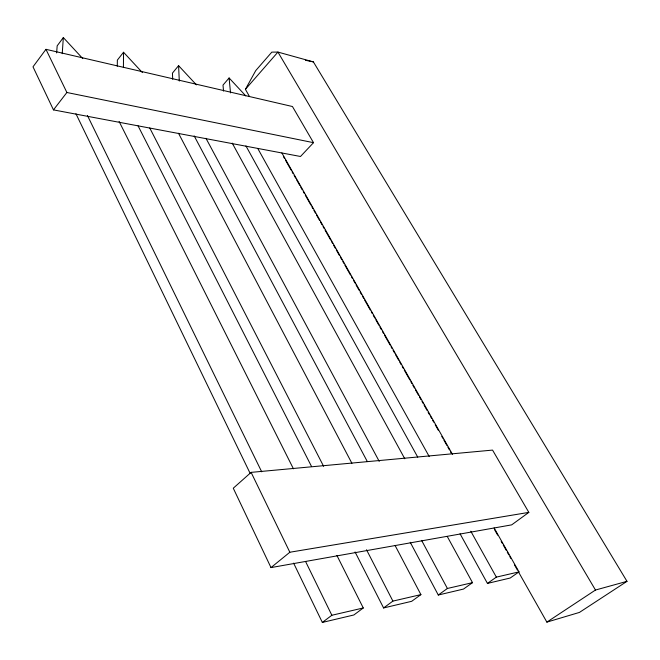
<?xml version="1.0" encoding="UTF-8"?>
<svg xmlns="http://www.w3.org/2000/svg" width="660" height="660" viewBox="0 0 660 660"><rect width="100%" height="100%" fill="white"/><g stroke="black" fill="none" stroke-linecap="round" stroke-linejoin="round"><path stroke-width="0.99" d="M123.42 67.477L123.535 52.247L142.37 72.559M117.282 66.215L117.364 60.101L123.535 52.247M62.23 53.683L63.335 37.57L82.781 58.583M56.636 52.932L57.164 45.862L63.335 37.57M249.472 96.508L245.413 89.331L255.742 70.603L271.813 52.132L277.934 52.074L313.385 61.9L627 581.336L579.431 612.422L546.868 622.116L518.446 571.882M45.953 49.327L33 66.825L53.468 109.89L300.498 156.486L313.508 142.675L292.446 106.524L45.953 49.327L66.883 92.491L313.508 142.675M53.468 109.89L66.883 92.491M196.424 84.859L178.579 65.662L172.441 73.128L172.689 79.307M245.767 95.873L229.102 77.979L223.006 85.09L223.534 91.08M245.413 89.331L277.934 52.074L595.477 590.032L627 581.336M251.113 472.37L233.269 488.21L270.996 567.592L511.681 524.865L528.833 512.383L492.558 450.095L251.113 472.37L289.847 552.238L528.833 512.383M270.996 567.592L289.847 552.238M293.617 563.129L322.344 622.429L331.864 615.26L363.272 607.976L336.913 555.456M363.272 607.976L353.851 614.98L322.344 622.429M355.055 551.941L383.584 607.951L392.906 601.103L420.907 594.619L395.035 545.383M420.907 594.619L411.683 601.309L383.584 607.951M410.248 542.297L438.281 595.023L447.397 588.472L472.51 582.656L447.298 536.53M472.51 582.656L463.502 589.066L438.281 595.023M460.053 533.791L487.443 583.407L496.345 577.129L518.999 571.882L494.117 527.926M518.999 571.882L510.196 578.028L487.443 583.407M546.868 622.116L595.477 590.032M305.448 60.274L313.385 61.9M281.886 152.963L452.488 454.369M283.47 156.601L284.485 158.392M285.5 160.19L291.085 170.057M292.099 171.847L293.114 173.638M294.129 175.436L295.655 178.126M296.67 179.916L299.714 185.303M300.729 187.093L302.247 189.783M303.262 191.581L304.276 193.372M305.291 195.17L310.876 205.037M311.891 206.827L312.906 208.626M313.921 210.416L315.447 213.106M316.462 214.904L319.506 220.283M320.521 222.073L322.039 224.771M323.053 226.561L324.068 228.352M325.083 230.15L330.668 240.017M331.683 241.808L332.698 243.606M333.712 245.396L335.239 248.086M336.253 249.884L339.298 255.263M340.312 257.053L341.83 259.751M342.845 261.541L343.868 263.332M344.883 265.13L350.46 274.997M351.475 276.787L352.489 278.586M353.504 280.376L355.03 283.066M356.045 284.864L359.089 290.243M360.104 292.042L361.63 294.731M362.645 296.522L363.66 298.32M364.675 300.11L370.252 309.977M371.266 311.767L372.281 313.566M373.296 315.356L374.822 318.046M375.837 319.844L378.881 325.223M379.896 327.022L381.422 329.711M382.437 331.501L383.452 333.3M384.466 335.09L390.043 344.957M391.058 346.748L392.073 348.546M393.096 350.336L394.614 353.026M395.629 354.824L398.673 360.203M399.688 362.002L401.214 364.691M402.229 366.481L403.243 368.28M404.258 370.07L409.843 379.937M410.858 381.736L411.873 383.526M412.888 385.316L414.406 388.014M415.421 389.804L418.465 395.183M419.479 396.982L421.006 399.671M422.02 401.462L423.035 403.26M424.05 405.05L427.094 410.438M428.109 412.228L429.635 414.917M430.65 416.716L431.665 418.506M432.68 420.296L433.694 422.095M435.212 424.784L438.257 430.163M441.812 436.441L442.827 438.24M443.842 440.03L446.886 445.417M447.901 447.208L449.427 449.897M450.442 451.696L451.457 453.486M494.596 529.724L497.64 535.111M501.188 541.39L502.202 543.18M503.217 544.979L506.261 550.357M507.276 552.148L508.802 554.845M509.817 556.636L510.832 558.426M514.387 564.704L517.432 570.091M257.829 148.591L429.198 456.489M470.794 531.217L496.345 577.129M245.941 145.926L417.73 457.124M232.229 143.129L404.778 458.758M205.961 138.286L379.252 461.406M421.6 540.375L447.397 588.472M194.172 135.902L367.224 461.381M178.489 133.237L351.92 463.32M149.737 127.966L323.631 466.315M366.514 549.755L392.906 601.103M138.072 125.87L311.561 466.546M119.097 121.44L293.444 468.831M87.409 115.492L261.698 471.809M305.613 561.577L331.864 615.26M75.933 113.743L250.082 473.253M229.102 77.979L230.522 92.912M178.579 65.662L179.297 81.064"/></g></svg>
